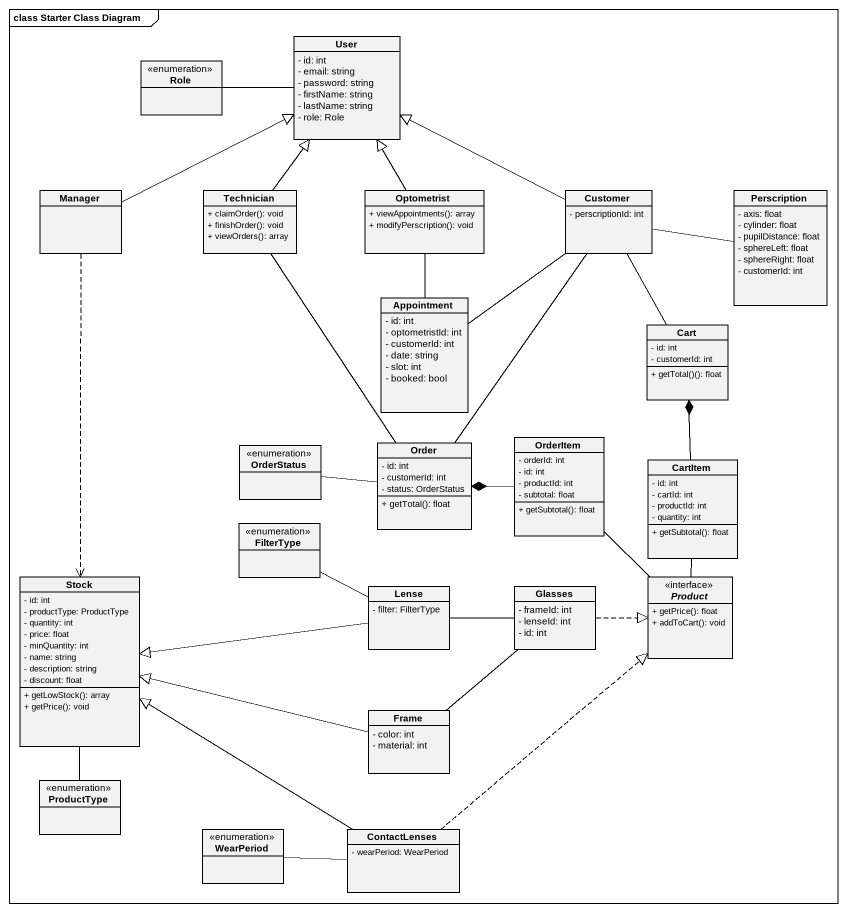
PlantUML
@startuml
mainframe class Starter Class Diagram
hide circle
hide empty members
skinparam classAttributeIconSize 0
class User {
  - id: int
  - email: string
  - password: string
  - firstName: string
  - lastName: string
  - role: Role
}
enum Role
class Manager
class Technician {
  + claimOrder(): void
  + finishOrder(): void
  + viewOrders(): array
}
class Optometrist {
  + viewAppointments(): array
  + modifyPerscription(): void
}
class Customer {
  - perscriptionId: int
}
class Perscription {
  - axis: float
  - cylinder: float
  - pupilDistance: float
  - sphereLeft: float
  - sphereRight: float
  - customerId: int
}
class Appointment {
  - id: int
  - optometristId: int
  - customerId: int
  - date: string
  - slot: int
  - booked: bool
}
class Cart {
  - id: int
  - customerId: int
  + getTotal()(): float
}
enum OrderStatus
class Order {
  - id: int
  - customerId: int
  - status: OrderStatus
  + getTotal(): float
}
class OrderItem {
  - orderId: int
  - id: int
  - productId: int
  - subtotal: float
  + getSubtotal(): float
}
class CartItem {
  - id: int
  - cartId: int
  - productId: int
  - quantity: int
  + getSubtotal(): float
}
enum FilterType
class Stock {
  - id: int
  - productType: ProductType
  - quantity: int
  - price: float
  - minQuantity: int
  - name: string
  - description: string
  - discount: float
  + getLowStock(): array
  + getPrice(): void
}
class Lense {
  - filter: FilterType
}
class Glasses {
  - frameId: int
  - lenseId: int
  - id: int
}
interface Product {
  + getPrice(): float
  + addToCart(): void
}
class "Frame" as Frame_ {
  - color: int
  - material: int
}
enum ProductType
enum WearPeriod
class ContactLenses {
  - wearPeriod: WearPeriod
}
User -left- Role
Manager -right-|> User
Manager ..> Stock
Technician -up-|> User
Technician -- Order
Optometrist -up-|> User
Optometrist -- Appointment
Customer -left-|> User
Customer -right- Perscription
Customer -- Appointment
Customer -- Cart
Customer -- Order
OrderStatus -right- Order
OrderItem -left-* Order
OrderItem -- Product
CartItem -up-* Cart
FilterType -right- Lense
Lense -left-|> Stock
Lense -right- Glasses
Glasses .right.|> Product
Product -up- CartItem
Frame_ -left-|> Stock
Frame_ -up- Glasses
ProductType -up- Stock
WearPeriod -right- ContactLenses
ContactLenses -up-|> Stock
ContactLenses .up.|> Product
@enduml
